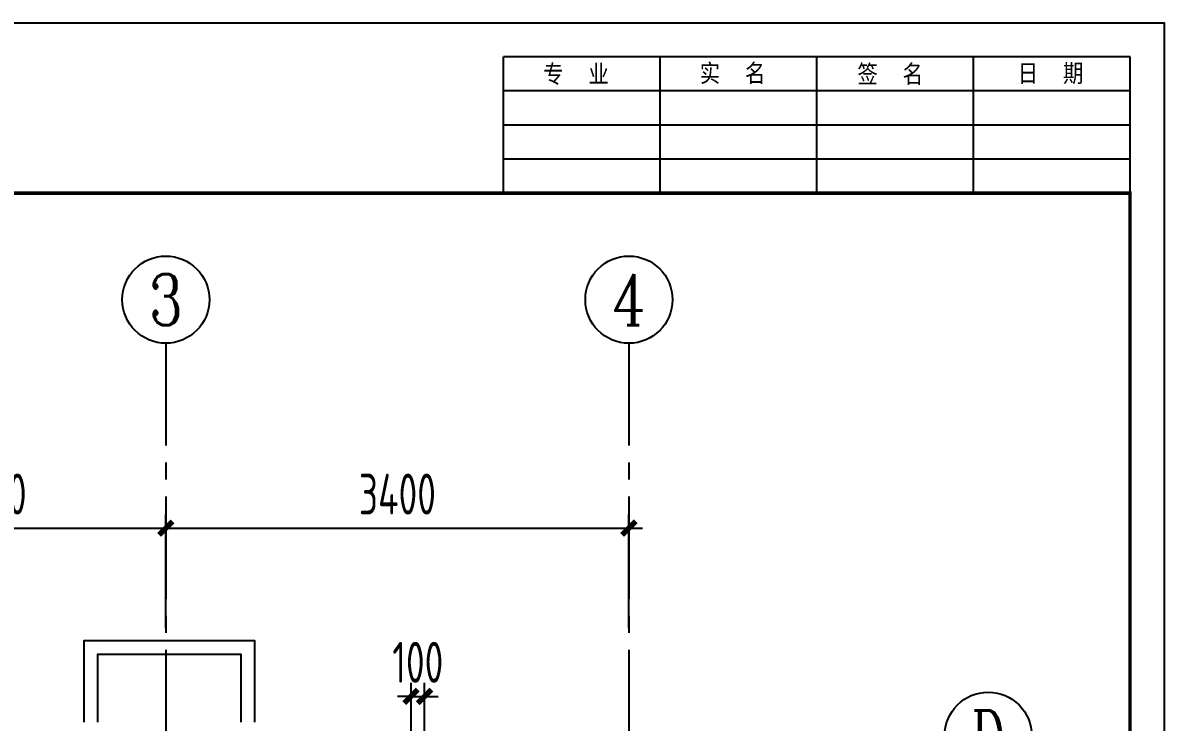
# Model space of a CAD drawing. Header units: millimetres. Extents: x -133666 to 880576, y -269375 to 86941.
# Drawn here: x 28824 to 37204, y -90175 to -85042 of the extents above; entities that cross this region are included whole.
import ezdxf
from ezdxf.enums import TextEntityAlignment as Align

# ---------------------------------------------------------------- set-up
doc = ezdxf.new("R2010")
doc.units = ezdxf.units.MM
doc.header["$LTSCALE"] = 1000
doc.linetypes.add('CENTER', pattern=[50.8, 31.75, -6.35, 6.35, -6.35])
doc.linetypes.add('CENTER2', pattern=[1.125, 0.75, -0.125, 0.125, -0.125])
doc.layers.get('0').update_dxf_attribs({"linetype": 'CONTINUOUS'})
doc.layers.get('Defpoints').update_dxf_attribs({"color": 6, "linetype": 'CONTINUOUS'})
for name, color, linetype in [('6#轴网(1-4)20181120$0$11 12 17 18 19 20 21 22-ZW$0$AXIS_轴号_A', 8, 'CONTINUOUS'), ('6#轴网(1-4)20181120$0$11 12 17 18 19 20 21 22-ZW$0$AXIS_轴文_A', 8, 'CONTINUOUS'), ('6#轴网(1-4)20181120$0$AXIS_TEXT', 8, 'CONTINUOUS'), ('A-area', 23, 'CONTINUOUS'), ('AXIS', 253, 'CENTER'), ('BORDER', 7, 'CONTINUOUS'), ('DIM', 3, 'CONTINUOUS'), ('TEXT', 7, 'CONTINUOUS'), ('TQ', 7, 'CONTINUOUS'), ('WALL', 2, 'CONTINUOUS'), ('栏杆', 142, 'CONTINUOUS')]:
    doc.layers.add(name, color=color, linetype=linetype)
doc.styles.add('6#轴网(1-4)20181120$0$11 12 17 18 19 20 21 22-ZW$0$_TCH_AXIS', font='COMPLEX', dxfattribs={"bigfont": 'GBCBIG'})
doc.styles.add('6#轴网(1-4)20181120$0$COMPLEX', font='COMPLEX')
doc.styles.add('TSSD_NORM', font='tssdeng.shx', dxfattribs={"bigfont": 'hztxt.shx'})
doc.styles.add('ZZ', font='tssdeng.shx', dxfattribs={"width": 0.7, "bigfont": 'tssdchn.shx'})
doc.dimstyles.new('TSSD_100_100', dxfattribs={"dimtxt": 300, "dimasz": 100, "dimexe": 100, "dimexo": 250, "dimgap": 100, "dimtad": 1, "dimdec": 0, "dimzin": 0, "dimdsep": 46, "dimtxsty": 'ZZ', "dimblk": 'ARCHTICK', "dimcen": 0, "dimdle": 100, "dimclrd": 256, "dimclrt": 7, "dimadec": 0, "dimazin": 0, "dimtfac": 1, "dimtdec": 0, "dimtix": 1, "dimtmove": 2, "dimatfit": 3, "dimfxl": 0, "dimtolj": 1, "dimtzin": 0, "dimarcsym": 0})

# ---------------------------------------------------------------- blocks, each defined once
blk = doc.blocks.new('_ArchTick')
at = {"color": 0, "linetype": 'ByBlock', "const_width": 0.4}
blk.add_lwpolyline([(-0.5, -0.5), (0.5, 0.5)], dxfattribs=at)
blk = doc.blocks.new('*D353')
at = {"layer": 'Defpoints', "color": 0, "transparency": 16777216}
for p in [(6800, 10424), (3400, 9440.5), (6800, 9440.5)]:
    blk.add_point(p, dxfattribs=at)
at = {"layer": 'DIM', "color": 0, "lineweight": -2, "transparency": 16777216}
for p, q in [((3400, 9690.5), (3400, 10524)), ((6800, 9690.5), (6800, 10524))]:
    blk.add_line(p, q, dxfattribs=at)
at = {"layer": 'DIM', "lineweight": -2, "transparency": 16777216}
blk.add_line((3300, 10424), (6900, 10424), dxfattribs=at)
at = {"layer": 'DIM', "lineweight": -2, "transparency": 16777216, "xscale": 100, "yscale": 100, "zscale": 100, "rotation": 180}
blk.add_blockref('_ArchTick', (3400, 10424), dxfattribs=at)
at = {"layer": 'DIM', "lineweight": -2, "transparency": 16777216, "xscale": 100, "yscale": 100, "zscale": 100}
blk.add_blockref('_ArchTick', (6800, 10424), dxfattribs=at)
at = {"layer": 'DIM', "color": 7, "transparency": 16777216, "insert": (5100, 10674), "char_height": 300, "attachment_point": 5, "style": 'ZZ'}
blk.add_mtext('\\A1;3400', dxfattribs=at)
blk = doc.blocks.new('6#轴网(1-4)20181120$0$_AXISO')
at = {"color": 8}
blk.add_circle((0, 0), 0.5, dxfattribs=at)
at = {"layer": '6#轴网(1-4)20181120$0$AXIS_TEXT', "color": 8, "style": '6#轴网(1-4)20181120$0$COMPLEX', "width": 1.041667}
blk.add_attdef('A', text='', height=0.56, dxfattribs=at).set_placement((-0.25, -0.28), (0.25, -0.28), align=Align.FIT)
blk = doc.blocks.new('*D360')
at = {"layer": 'Defpoints', "color": 0, "transparency": 16777216}
for p in [(3400, 10424), (800, 9440.5), (3400, 9440.5)]:
    blk.add_point(p, dxfattribs=at)
at = {"layer": 'DIM', "color": 0, "lineweight": -2, "transparency": 16777216}
for p, q in [((800, 9690.5), (800, 10524)), ((3400, 9690.5), (3400, 10524))]:
    blk.add_line(p, q, dxfattribs=at)
at = {"layer": 'DIM', "lineweight": -2, "transparency": 16777216}
blk.add_line((700, 10424), (3500, 10424), dxfattribs=at)
at = {"layer": 'DIM', "lineweight": -2, "transparency": 16777216, "xscale": 100, "yscale": 100, "zscale": 100, "rotation": 180}
blk.add_blockref('_ArchTick', (800, 10424), dxfattribs=at)
at = {"layer": 'DIM', "lineweight": -2, "transparency": 16777216, "xscale": 100, "yscale": 100, "zscale": 100}
blk.add_blockref('_ArchTick', (3400, 10424), dxfattribs=at)
at = {"layer": 'DIM', "color": 7, "transparency": 16777216, "insert": (2100, 10674), "char_height": 300, "attachment_point": 5, "style": 'ZZ'}
blk.add_mtext('\\A1;2600', dxfattribs=at)
blk = doc.blocks.new('A3ktsjw')
at = {"layer": '栏杆'}
for points in [[(-26114.3, 169534.8), (-26114.3, 170134.8), (-24864.3, 170134.8), (-24864.3, 169534.8)], [(-26014.3, 169534.8), (-26014.3, 170034.8), (-24964.3, 170034.8), (-24964.3, 169534.8)]]:
    blk.add_lwpolyline(points, dxfattribs=at)
blk = doc.blocks.new('B20190310213323')
at = {"layer": 'A-area'}
blk.add_blockref('A3ktsjw', (29014.3, -160534.8), dxfattribs=at)
blk = doc.blocks.new('*D324')
at = {"layer": 'Defpoints', "color": 0, "transparency": 16777216}
for p in [(31774, -89985.4), (31674, -90590.2), (31774, -90590.2)]:
    blk.add_point(p, dxfattribs=at)
at = {"layer": 'DIM', "color": 0, "lineweight": -2, "transparency": 16777216}
for p, q in [((31674, -90340.2), (31674, -89885.4)), ((31774, -90340.2), (31774, -89885.4))]:
    blk.add_line(p, q, dxfattribs=at)
at = {"layer": 'DIM', "lineweight": -2, "transparency": 16777216}
for p, q in [((31674, -89985.4), (31574, -89985.4)), ((31674, -89985.4), (31774, -89985.4)), ((31774, -89985.4), (31874, -89985.4))]:
    blk.add_line(p, q, dxfattribs=at)
at = {"layer": 'DIM', "lineweight": -2, "transparency": 16777216, "xscale": 100, "yscale": 100, "zscale": 100}
blk.add_blockref('_ArchTick', (31674, -89985.4), dxfattribs=at)
at = {"layer": 'DIM', "lineweight": -2, "transparency": 16777216, "xscale": 100, "yscale": 100, "zscale": 100, "rotation": 180}
blk.add_blockref('_ArchTick', (31774, -89985.4), dxfattribs=at)
at = {"layer": 'DIM', "color": 7, "transparency": 16777216, "insert": (31724, -89735.4), "char_height": 300, "attachment_point": 5, "style": 'ZZ'}
blk.add_mtext('\\A1;100', dxfattribs=at)
blk = doc.blocks.new('_TSHQ_H')
at = {"layer": 'TQ'}
for p, q in [((-92, 0), (-92, 20)), ((0, 20), (-92, 20)), ((-69, 0), (-69, 20)), ((-46, 0), (-46, 20)), ((-23, 0), (-23, 20)), ((0, 0), (0, 20)), ((0, 15), (-92, 15)), ((0, 10), (-92, 10)), ((0, 5), (-92, 5))]:
    blk.add_line(p, q, dxfattribs=at)
at = {"layer": 'TEXT', "style": 'TSSD_NORM'}
for s, p in [('专  业', (-81.37, 15.89)), ('实  名', (-58.38, 16)), ('签  名', (-35.23, 15.89)), ('日  期', (-11.69, 16))]:
    blk.add_text(s, height=3, dxfattribs=at).set_placement(p, align=Align.CENTER)
blk = doc.blocks.new('B20190319225928')
at = {"layer": 'BORDER'}
blk.add_lwpolyline([(0, 0), (0, 29700), (42000, 29700), (42000, 0)], close=True, dxfattribs=at)
at = {"layer": 'BORDER', "const_width": 50}
blk.add_lwpolyline([(2500, 500), (2500, 29200), (41500, 29200), (41500, 500)], close=True, dxfattribs=at)
at = {"layer": 'BORDER', "xscale": 100, "yscale": 100, "zscale": 100, "rotation": 90}
blk.add_blockref('_TSHQ_H', (2500, 29200), dxfattribs=at)
blk = doc.blocks.new('B20190222125856')
at = {"layer": 'AXIS', "linetype": 'CENTER2'}
for p, q in [((3400, 11781), (3400, -2685.7)), ((6800, 11781), (6800, -2685.7))]:
    blk.add_line(p, q, dxfattribs=at)
at = {"layer": '6#轴网(1-4)20181120$0$11 12 17 18 19 20 21 22-ZW$0$AXIS_轴号_A'}
ref = blk.add_blockref('6#轴网(1-4)20181120$0$_AXISO', (3400, 12101), dxfattribs=dict(at, xscale=640, yscale=640, zscale=640))
ref.add_attrib('A', '3', dxfattribs={"layer": '6#轴网(1-4)20181120$0$11 12 17 18 19 20 21 22-ZW$0$AXIS_轴文_A', "height": 372.8, "style": '6#轴网(1-4)20181120$0$11 12 17 18 19 20 21 22-ZW$0$_TCH_AXIS'}).set_placement((3275.7, 11914.6), (3524.3, 11914.6), align=Align.FIT)
ref = blk.add_blockref('6#轴网(1-4)20181120$0$_AXISO', (6800, 12101), dxfattribs=dict(at, xscale=640, yscale=640, zscale=640))
ref.add_attrib('A', '4', dxfattribs={"layer": '6#轴网(1-4)20181120$0$11 12 17 18 19 20 21 22-ZW$0$AXIS_轴文_A', "height": 372.8, "style": '6#轴网(1-4)20181120$0$11 12 17 18 19 20 21 22-ZW$0$_TCH_AXIS', "width": 0.875}).set_placement((6675.7, 11914.6), (6924.3, 11914.6), align=Align.FIT)
at = {"layer": '6#轴网(1-4)20181120$0$11 12 17 18 19 20 21 22-ZW$0$AXIS_轴号_A', "color": 6}
ref = blk.add_blockref('6#轴网(1-4)20181120$0$_AXISO', (9438.1, 8900), dxfattribs=dict(at, xscale=640, yscale=640, zscale=640))
ref.add_attrib('A', 'D', dxfattribs={"layer": '6#轴网(1-4)20181120$0$11 12 17 18 19 20 21 22-ZW$0$AXIS_轴文_A', "height": 372.8, "style": '6#轴网(1-4)20181120$0$11 12 17 18 19 20 21 22-ZW$0$_TCH_AXIS', "width": 0.823529}).set_placement((9313.9, 8713.6), (9562.4, 8713.6), align=Align.FIT)
at = {"layer": 'DIM'}
for base, p1, p2, picture, middle in [((3400, 10424), (800, 9440.5), (3400, 9440.5), '*D360', (2100, 10674)), ((6800, 10424), (3400, 9440.5), (6800, 9440.5), '*D353', (5100, 10674))]:
    dim = blk.add_linear_dim(base=base, p1=p1, p2=p2, dimstyle='TSSD_100_100', dxfattribs=at)
    dim.commit()
    dim.dimension.update_dxf_attribs({"geometry": picture, "text_midpoint": middle})

msp = doc.modelspace()

# ---------------------------------------------------------------- block references
at = {"layer": 'DIM'}
msp.add_blockref('B20190222125856', (26474, -99174.8), dxfattribs=at)

# ---------------------------------------------------------------- next in the draw order: block references
at = {"layer": 'WALL'}
msp.add_blockref('B20190310213323', (26374, -99174.8), dxfattribs=at)

# ---------------------------------------------------------------- next in the draw order: block references
at = {"layer": 'WALL', "xscale": 0.5, "yscale": 0.5, "zscale": 0.5, "rotation": 270}
msp.add_blockref('B20190319225928', (22353.8, -85042.1), dxfattribs=at)

# ---------------------------------------------------------------- next in the draw order: dimensions: what is measured, and where the dimension line sits
at = {"layer": 'DIM'}
dim = msp.add_linear_dim(base=(31774, -89985.4), p1=(31674, -90590.2), p2=(31774, -90590.2), dimstyle='TSSD_100_100', dxfattribs=at)
dim.commit()
dim.dimension.update_dxf_attribs({"geometry": '*D324', "text_midpoint": (31724, -89735.4)})

doc.saveas('drawing.dxf')
